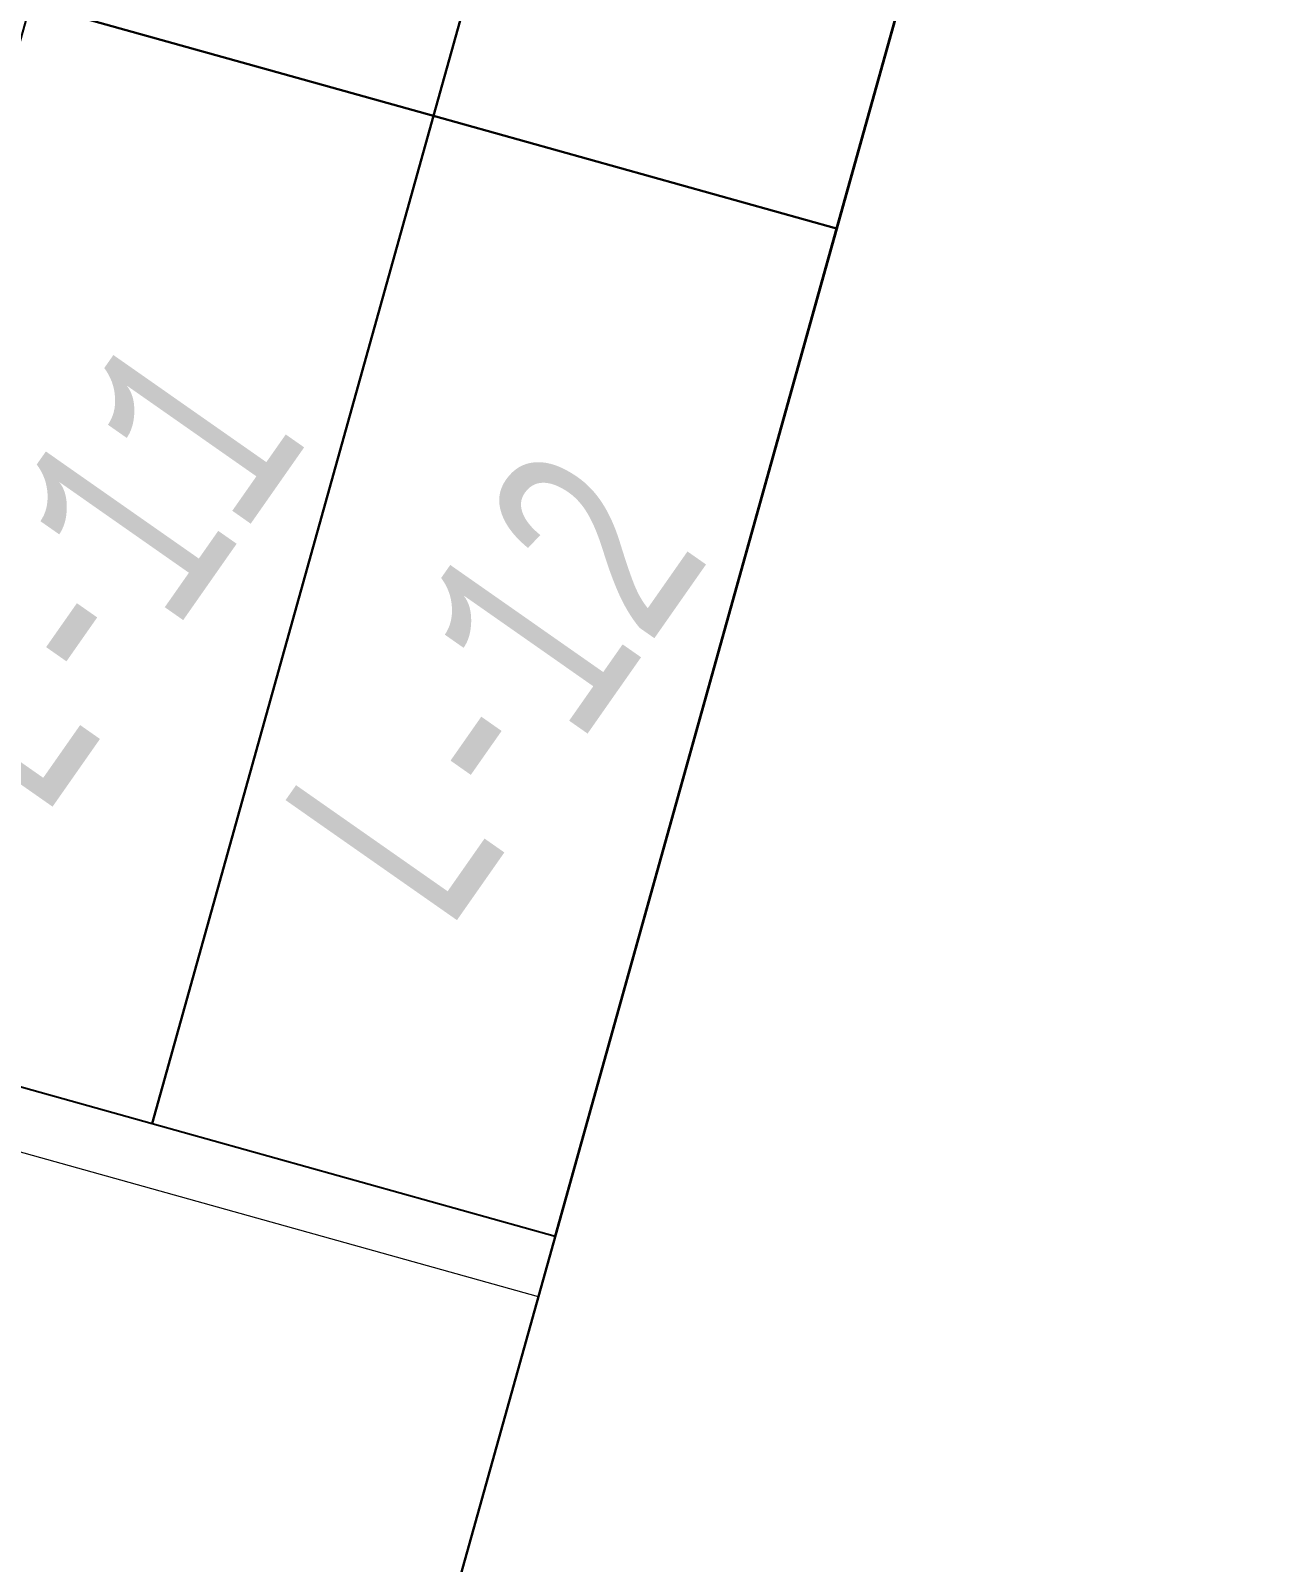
# Model space of a CAD drawing. Header units: millimetres. Extents: x 474016 to 477875, y 2288607 to 2292200.
# Drawn here: x 474575.83 to 474605.79, y 2288996.64 to 2289033.25 of the extents above; entities that cross this region are included whole.
import ezdxf
from ezdxf.enums import TextEntityAlignment as Align

# ---------------------------------------------------------------- set-up
doc = ezdxf.new("R2010")
doc.units = ezdxf.units.MM
doc.header["$LTSCALE"] = 50
doc.layers.add('BANQUETA', color=251, linetype='Continuous', lineweight=5)
for name, color, linetype in [('CVL_LOTIF', 1, 'Continuous'), ('POLIG. FISICO-TOPOGRAF', 194, 'Continuous'), ('POLIGONALGRAL', 7, 'Continuous')]:
    doc.layers.add(name, color=color, linetype=linetype)
doc.layers.add('MZ Y LT', color=7, linetype='Continuous', lineweight=13, true_color=0x0d2bf2)
doc.styles.add('MONOTXT4', font='MONOTXT4.shx', dxfattribs={"width": 0.55})

msp = doc.modelspace()

# ---------------------------------------------------------------- linework, layer by layer
msp.add_line((474519.469, 2288757.839), (474693.544, 2289380.89))
at = {"layer": 'BANQUETA'}
msp.add_lwpolyline([(474602.224, 2289054.037), (474481.835, 2289087.673, 0.414214), (474479.37, 2289086.285), (474466.185, 2289039.093, 0.414214), (474467.573, 2289036.628), (474587.963, 2289002.992)], format="xyb", dxfattribs=at)
at = {"layer": 'CVL_LOTIF'}
for points in [[(474592.19, 2289055.284), (474582.558, 2289057.975), (474575.831, 2289033.897), (474585.462, 2289031.206)], [(474601.821, 2289052.593), (474592.19, 2289055.284), (474585.462, 2289031.206), (474595.093, 2289028.515)], [(474585.462, 2289031.206), (474575.831, 2289033.897), (474569.104, 2289009.819), (474578.735, 2289007.128)], [(474595.093, 2289028.515), (474585.462, 2289031.206), (474578.735, 2289007.128), (474588.366, 2289004.437)]]:
    msp.add_lwpolyline(points, close=True, dxfattribs=at)
at = {"layer": 'POLIG. FISICO-TOPOGRAF'}
msp.add_lwpolyline([(474142.508, 2288807.157), (474015.964, 2288823.713), (474235.189, 2289764.407), (474514.9, 2290677.025), (474993.885, 2291112.494), (475533.744, 2290888.924), (474404.538, 2289616.523), (474693.544, 2289380.89), (474519.469, 2288757.839), (474392.255, 2288774.482)], dxfattribs=at)
at = {"layer": 'POLIGONALGRAL', "color": 3}
msp.add_lwpolyline([(474015.964, 2288823.713), (474235.189, 2289764.407), (474345.027, 2290122.777), (474674.083, 2289920.248), (474404.538, 2289616.523), (474693.544, 2289380.89), (474519.469, 2288757.839)], close=True, dxfattribs=at)

# ---------------------------------------------------------------- texts
at = {"layer": 'MZ Y LT', "lineweight": 13, "style": 'MONOTXT4', "width": 0.65}
for s, p in [('L-11', (474577.223, 2289020.298)), ('L-12', (474586.855, 2289017.608))]:
    msp.add_text(s, height=5, rotation=55, dxfattribs=at).set_placement(p, align=Align.MIDDLE)

doc.saveas('drawing.dxf')
